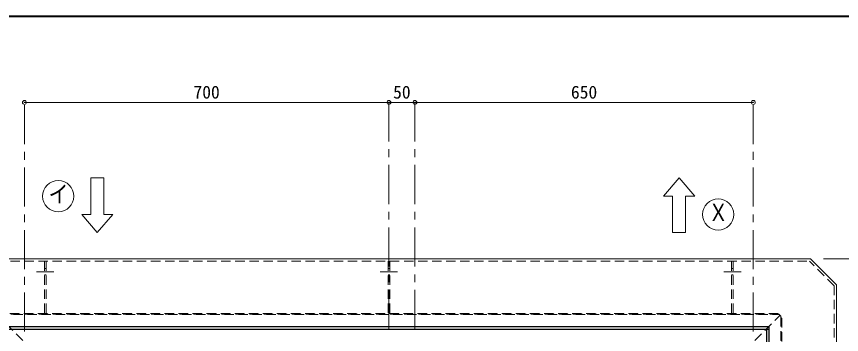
# Model space of a CAD drawing. Units: millimetres at full size, sheet at 1:15. Extents: x -3171 to 2904, y -2098 to 2117.
# Drawn here: x -1816 to -231, y 1507 to 2117 of the extents above; entities that cross this region are included whole.
import ezdxf
from ezdxf.enums import TextEntityAlignment as Align

# ---------------------------------------------------------------- set-up
doc = ezdxf.new("R2010")
doc.units = ezdxf.units.MM
doc.header["$LTSCALE"] = 15
doc.header["$PDMODE"] = 32
doc.header["$PDSIZE"] = 7.5
doc.linetypes.add('CHAIN1', pattern=[8, 5, -1, 1, -1])
doc.linetypes.add('DASHED1', pattern=[1.8, 1.2, -0.6])
doc.layers.add('0-0_ﾚｲﾔ1', color=4, linetype='Continuous', lineweight=9)
doc.styles.add('ＭＳ ゴシック', font='')
doc.styles.get('ＭＳ ゴシック').set_extended_font_data('MS Gothic')

msp = doc.modelspace()

# ---------------------------------------------------------------- linework, layer by layer
at = {"layer": '0-0_ﾚｲﾔ1', "color": 1, "lineweight": 40}
msp.add_line((2904.12, 2117.05), (-3170.88, 2117.05), dxfattribs=at)
at = {"layer": '0-0_ﾚｲﾔ1'}
for p, q in [((-1800.38, 1952.05), (-1100.38, 1952.05)), ((-1100.38, 1952.05), (-1050.38, 1952.05)), ((-1050.38, 1952.05), (-400.38, 1952.05)), ((-1647.88, 1807.05), (-1672.88, 1807.05)), ((-1672.88, 1807.05), (-1672.88, 1737.05)), ((-1647.88, 1807.05), (-1647.88, 1737.05)), ((-542.88, 1807.05), (-572.88, 1772.05)), ((-542.88, 1807.05), (-512.88, 1772.05)), ((-572.88, 1772.05), (-555.38, 1772.05)), ((-555.38, 1702.05), (-555.38, 1772.05)), ((-530.38, 1772.05), (-512.88, 1772.05)), ((-530.38, 1702.05), (-530.38, 1772.05)), ((-1672.88, 1737.05), (-1690.38, 1737.05)), ((-1660.38, 1702.05), (-1690.38, 1737.05)), ((-1660.38, 1702.05), (-1630.38, 1737.05)), ((-1630.38, 1737.05), (-1647.88, 1737.05)), ((-555.38, 1702.05), (-530.38, 1702.05))]:
    msp.add_line(p, q, dxfattribs=at)
at = {"layer": '0-0_ﾚｲﾔ1', "linetype": 'CHAIN1'}
for p, q in [((-1800.38, 1512.05), (-1800.38, 1952.05)), ((-1100.38, 1952.05), (-1100.38, 1512.05)), ((-1050.38, 1952.05), (-1050.38, 1512.05)), ((-400.38, 1512.05), (-400.38, 1952.05)), ((-265.38, 1652.05), (759.62, 1652.05)), ((-1743.78, 1627.05), (-1776.98, 1627.05)), ((-1083.78, 1627.05), (-1116.98, 1627.05)), ((-423.78, 1627.05), (-456.98, 1627.05))]:
    msp.add_line(p, q, dxfattribs=at)
at = {"layer": '0-0_ﾚｲﾔ1', "color": 7, "lineweight": 18}
for p, q in [((-290.38, 1652.05), (-1910.38, 1652.05)), ((-240.38, 1602.05), (-290.38, 1652.05)), ((-240.38, 1602.05), (-240.38, 682.05))]:
    msp.add_line(p, q, dxfattribs=at)
at = {"layer": '0-0_ﾚｲﾔ1', "linetype": 'DASHED1'}
for p, q in [((-1908.31, 1647.05), (-292.45, 1647.05)), ((-1761.98, 1647.05), (-1761.98, 1547.05)), ((-1758.78, 1633.05), (-1761.98, 1633.05)), ((-1758.78, 1647.05), (-1758.78, 1547.05)), ((-1101.98, 1647.05), (-1101.98, 1547.05)), ((-1098.78, 1633.05), (-1101.98, 1633.05)), ((-1098.78, 1647.05), (-1098.78, 1547.05)), ((-441.98, 1647.05), (-441.98, 1547.05)), ((-438.78, 1633.05), (-441.98, 1633.05)), ((-438.78, 1647.05), (-438.78, 1547.05)), ((-245.38, 1599.97), (-292.45, 1647.05)), ((-1758.78, 1621.05), (-1761.98, 1621.05)), ((-1098.78, 1621.05), (-1101.98, 1621.05)), ((-438.78, 1621.05), (-441.98, 1621.05)), ((-245.38, 1599.97), (-245.38, 684.12)), ((-1855.38, 1547.05), (-345.38, 1547.05)), ((-1853.78, 1545.45), (-346.98, 1545.45)), ((-1803.38, 1495.05), (-1851.92, 1543.58)), ((-1848.38, 1545.05), (-352.38, 1545.05)), ((-397.38, 1495.05), (-348.85, 1543.58)), ((-347.38, 1540.05), (-347.38, 744.05)), ((-346.98, 738.65), (-346.98, 1545.45)), ((-345.38, 737.05), (-345.38, 1547.05))]:
    msp.add_line(p, q, dxfattribs=at)
at = {"layer": '0-0_ﾚｲﾔ1', "color": 5, "lineweight": 25}
for p, q in [((-1830.38, 1522.05), (-370.38, 1522.05)), ((-370.38, 1522.05), (-370.38, 762.05)), ((-1830.38, 1517.05), (-370.38, 1517.05)), ((-375.38, 1517.05), (-375.38, 767.05))]:
    msp.add_line(p, q, dxfattribs=at)
at = {"layer": '0-0_ﾚｲﾔ1', "color": 7, "lineweight": 18}
for centre in [(-1735.38, 1772.05), (-467.88, 1737.05)]:
    msp.add_circle(centre, 30, dxfattribs=at)
at = {"layer": '0-0_ﾚｲﾔ1', "linetype": 'DASHED1'}
msp.add_arc((-352.38, 1540.05), 5, 0, 90, dxfattribs=at)
at = {"layer": '0-0_ﾚｲﾔ1', "color": 1}
for p in [(-1800.38, 1952.05), (-1100.38, 1952.05), (-1050.38, 1952.05), (-400.38, 1952.05)]:
    msp.add_point(p, dxfattribs=at)

# ---------------------------------------------------------------- texts
at = {"layer": '0-0_ﾚｲﾔ1', "color": 7, "style": 'ＭＳ ゴシック'}
for s, p in [('700', (-1475.7, 1952.05)), ('50', (-1092.26, 1952.05)), ('650', (-750.7, 1952.05))]:
    msp.add_text(s, height=24.74, dxfattribs=at).set_placement(p, align=Align.BOTTOM_LEFT)
at = {"layer": '0-0_ﾚｲﾔ1', "color": 7, "style": 'ＭＳ ゴシック', "width": 0.85}
for s, p in [('イ', (-1754.13, 1749.55)), ('Ｘ', (-486.63, 1714.55))]:
    msp.add_text(s, height=32.99, dxfattribs=at).set_placement(p, align=Align.BOTTOM_LEFT)

doc.saveas('drawing.dxf')
